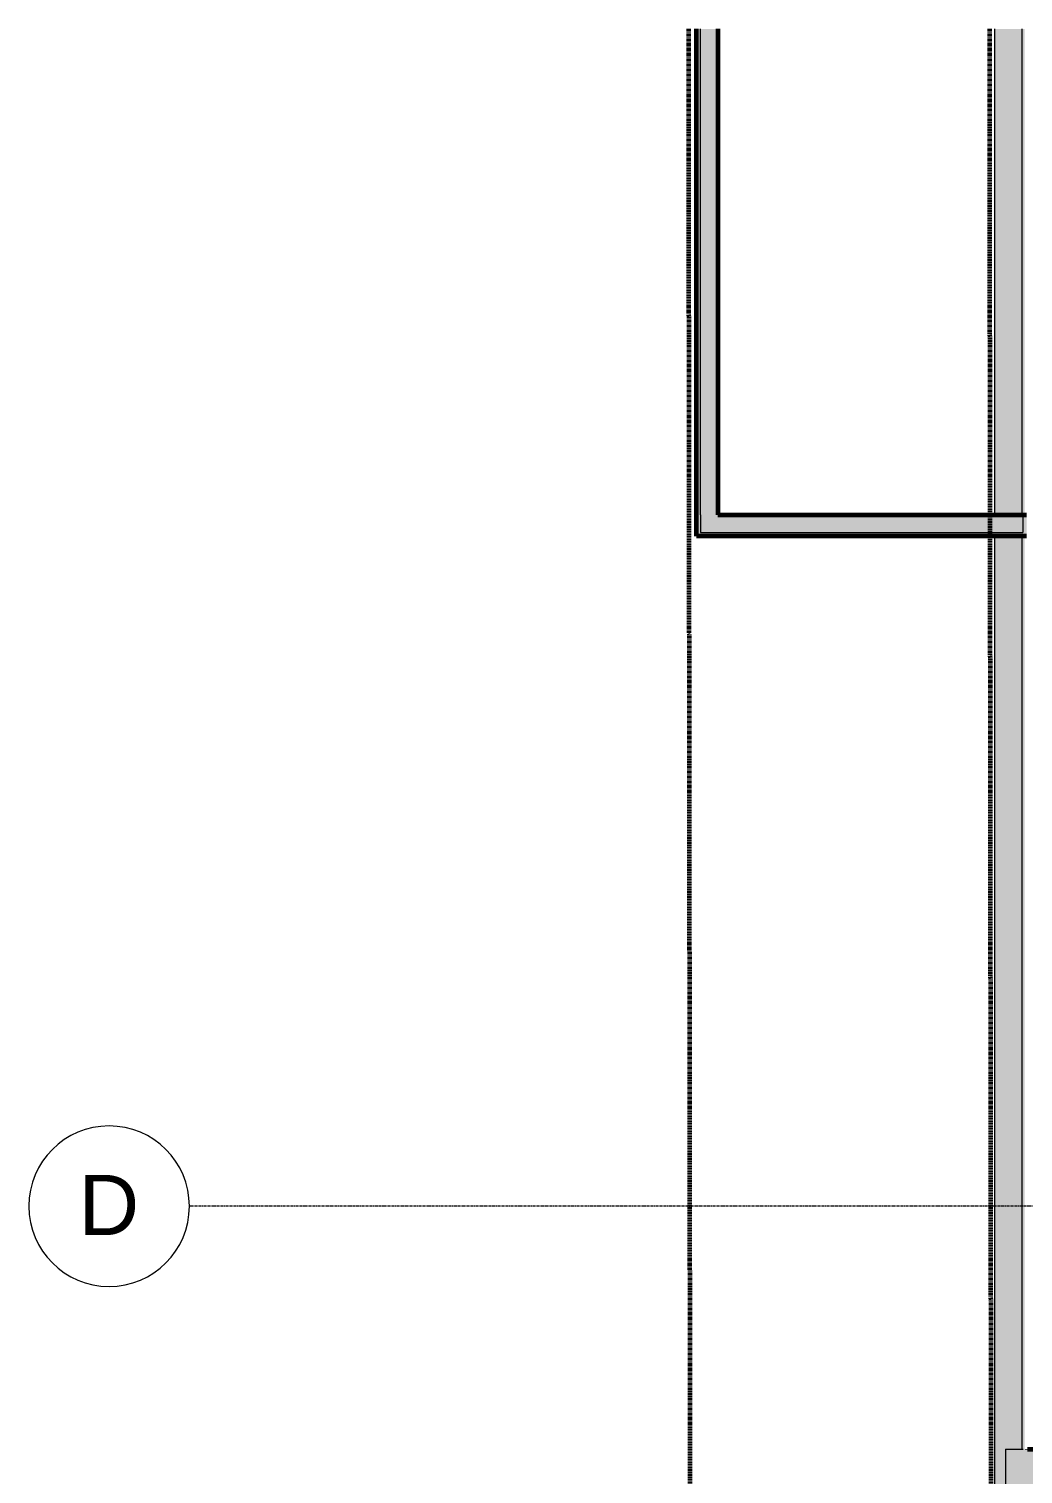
# Model space of a CAD drawing. Header units: inches. Extents: x -4061 to -1937, y 9836 to 11171.
# Drawn here: x -4059.9 to -3861.6, y 10785.8 to 11073.9 of the extents above; entities that cross this region are included whole.
import ezdxf

# ---------------------------------------------------------------- set-up
doc = ezdxf.new("R2010")
doc.units = ezdxf.units.IN
doc.header["$MEASUREMENT"] = 0
doc.linetypes.add('Double Dash 3_8_', pattern=[1, 0.375, -0.125, 0.125, -0.125, 0.125, -0.125])
doc.linetypes.add('Grid Line 1_2_', pattern=[0.875, 0.5, -0.125, 0.125, -0.125])
for name, color, linetype, lineweight in [('0-1', 7, 'Continuous', 5), ('0-2', 250, 'Continuous', 9), ('0-3', 10, 'Double Dash 3_8_', 60), ('0-4', 165, 'Continuous', 5), ('A-GENM-1', 247, 'Continuous', 9), ('A-GENM-2', 10, 'Continuous', 60), ('A-GENM-3', 250, 'Continuous', 9), ('A-WALL-2', 10, 'Continuous', 60), ('A-WALL-3', 7, 'Continuous', 18), ('A-WALL-4', 254, 'Continuous', 5), ('A-WALL-5', 23, 'Continuous', 18), ('A-WALL-6', 243, 'Continuous', 5), ('A-WALL-8', 27, 'Continuous', 18), ('C-PROP-LINE-1', 10, 'Double Dash 3_8_', 60), ('S-GRID-1', 1, 'Grid Line 1_2_', 9), ('S-GRID-IDEN', 1, 'Continuous', 9), ('S-GRID-IDEN-1', 147, 'Continuous', 9)]:
    doc.layers.add(name, color=color, linetype=linetype, lineweight=lineweight)
doc.styles.add('Arial', font='arial.ttf', dxfattribs={"height": 12})

# ---------------------------------------------------------------- blocks, each defined once
blk = doc.blocks.new('Basic Wall _ EXT - FIBER CEMENT - LARGE - ___-2162461-ENLARGED RCP - 3RD FLOOR PLAN - WEST')
at = {"layer": 'A-WALL-8'}
h = blk.add_hatch(color=256, dxfattribs=at)
h.paths.add_polyline_path([(-3861.8, 10790.78), (-3861.77, 10790.78), (-3861.8, 10972.78), (-3861.81, 10972.78), (-3861.81, 10790.78)], flags=0)
h.paths.add_polyline_path([(-3861.81, 10977.03), (-3861.77, 10977.03), (-3861.8, 11073.9), (-3861.81, 11073.9), (-3861.81, 10979.94)], flags=0)
h = blk.add_hatch(color=256, dxfattribs=at)
h.paths.add_polyline_path([(-3861.75, 10790.78), (-3861.62, 10790.78), (-3861.65, 10972.78), (-3861.75, 10972.78), (-3861.75, 10792.02)], flags=0)
h.paths.add_polyline_path([(-3861.62, 10977.03), (-3861.64, 11073.9), (-3861.75, 11073.9), (-3861.73, 10977.03), (-3861.63, 10977.03)], flags=0)
h = blk.add_hatch(color=256, dxfattribs=at)
h.paths.add_polyline_path([(-3861.47, 10790.78), (-3861.34, 10790.78), (-3861.34, 10972.78), (-3861.62, 10972.78), (-3861.62, 10790.78)], flags=0)
h.paths.add_polyline_path([(-3861.47, 10977.03), (-3861.34, 10977.03), (-3861.34, 11073.9), (-3861.62, 11073.9), (-3861.62, 10977.03)], flags=0)
h = blk.add_hatch(color=256, dxfattribs=at)
h.paths.add_polyline_path([(-3861.76, 10790.78), (-3861.75, 10790.78), (-3861.77, 10790.78)], flags=0)
h.paths.add_polyline_path([(-3861.76, 10977.03), (-3861.75, 10977.03), (-3861.77, 10977.03)], flags=0)
at = {"layer": 'A-WALL-3'}
for p, q in [((-3861.81, 10977.03), (-3861.81, 11073.9)), ((-3861.81, 10790.78), (-3861.81, 10972.78)), ((-3861.81, 10790.78), (-3861.77, 10790.78)), ((-3861.77, 10790.78), (-3861.75, 10790.78)), ((-3861.75, 10790.78), (-3861.62, 10790.78))]:
    blk.add_line(p, q, dxfattribs=at)
blk = doc.blocks.new('Basic Wall _ EXT - FIBER CEMENT - SMALL - ___-2145935-ENLARGED RCP - 3RD FLOOR PLAN - WEST')
at = {"layer": 'A-WALL-8'}
h = blk.add_hatch(color=256, dxfattribs=at)
h.paths.add_polyline_path([(-3867.29, 9973.63), (-3861.81, 9979.14), (-3861.81, 10127.79), (-3867.29, 10127.79), (-3867.29, 9974.57)], flags=0)
h.paths.add_polyline_path([(-3867.29, 10132.04), (-3861.81, 10132.04), (-3861.81, 10238.36), (-3867.29, 10238.36), (-3867.29, 10134.3)], flags=0)
h.paths.add_polyline_path([(-3863.77, 10242.61), (-3861.81, 10242.61), (-3861.81, 10348), (-3865.1, 10348), (-3865.1, 10358), (-3861.81, 10358), (-3861.81, 10626.99), (-3867.29, 10626.99), (-3867.29, 10242.61)], flags=0)
h.paths.add_polyline_path([(-3867.29, 10631.24), (-3861.81, 10631.24), (-3861.81, 10737.56), (-3867.29, 10737.56), (-3867.29, 10632.29)], flags=0)
h.paths.add_polyline_path([(-3863.77, 10741.81), (-3861.81, 10741.81), (-3861.81, 10780.78), (-3865.1, 10780.78), (-3865.1, 10790.78), (-3861.81, 10790.78), (-3861.81, 10972.78), (-3867.29, 10972.78), (-3867.29, 10741.81)], flags=0)
h.paths.add_polyline_path([(-3863.77, 10977.03), (-3861.81, 10977.03), (-3861.81, 11073.9), (-3867.29, 11073.9), (-3867.29, 10977.03)], flags=0)
at = {"layer": 'A-WALL-3'}
for p, q in [((-3867.29, 11073.9), (-3867.29, 10977.03)), ((-3867.29, 10972.78), (-3867.29, 10741.81))]:
    blk.add_line(p, q, dxfattribs=at)
blk = doc.blocks.new('Family1 - SCUPPER-2154893-ENLARGED RCP - 3RD FLOOR PLAN - WEST')
at = {"layer": 'A-GENM-1'}
for points in [[(-5, 5.48), (-5, 4.44), (-4.87, 4.44), (-4.87, 2.81), (4.87, 2.81), (4.87, 4.44), (5, 4.44), (5, 8.81), (-5, 8.81), (-5, 5.49)], [(-5, 2.69), (5, 2.69), (5, 4.44), (4.87, 4.44), (4.87, 2.81), (-4.87, 2.81), (-4.87, 4.44), (-5, 4.44), (-5, 2.81)]]:
    blk.add_hatch(color=256, dxfattribs=at).paths.add_polyline_path(points, flags=0)
at = {"layer": 'A-GENM-2'}
for p, q in [((-5, 2.69), (-5, 4.44)), ((-5, 4.44), (-4.87, 4.44)), ((-4.87, 4.44), (-4.87, 2.81)), ((4.87, 2.81), (4.87, 4.44)), ((4.87, 4.44), (5, 4.44)), ((5, 4.44), (5, 2.69)), ((5, 2.69), (-5, 2.69)), ((-4.87, 2.81), (4.87, 2.81))]:
    blk.add_line(p, q, dxfattribs=at)
at = {"layer": 'A-GENM-3'}
for p, q in [((5, 8.81), (-5, 8.81)), ((-5, 8.81), (-5, 5.52)), ((5, 8.81), (5, 5.52))]:
    blk.add_line(p, q, dxfattribs=at)
blk = doc.blocks.new('Family - ___-1878357-ENLARGED RCP - 3RD FLOOR PLAN - WEST')
at = {"layer": 'C-PROP-LINE-1'}
for p, q in [((-3928.37, 11073.9), (-3927.11, 9871.22)), ((-3868.35, 11073.9), (-3867.12, 9890.98))]:
    blk.add_line(p, q, dxfattribs=at)
blk = doc.blocks.new('Grid - Grid Head - Circle-50561-ENLARGED RCP - 3RD FLOOR PLAN - WEST')
at = {"layer": 'S-GRID-IDEN-1'}
for start, end in [(360, 180), (180, 360)]:
    blk.add_arc((0, 0), 0.25, start, end, dxfattribs=at)
blk = doc.blocks.new('CTR - 1st Phase - Shell_rvt-1-ENLARGED RCP - 3RD FLOOR PLAN - WEST')
at = {"layer": 'A-WALL-3'}
blk.add_hatch(color=256, dxfattribs=at).paths.add_polyline_path([(-3922.47, 10977.03), (-3922.47, 11073.9), (-3925.97, 11073.9), (-3925.97, 10977.03)], flags=0)
at = {"layer": 'A-WALL-4'}
blk.add_hatch(color=256, dxfattribs=at).paths.add_polyline_path([(-3871.43, 10973.53), (-3861.66, 10973.53), (-3861.66, 10977.03), (-3925.97, 10977.03), (-3925.97, 10973.53), (-3902.09, 10973.53)], flags=0)
at = {"layer": 'A-WALL-5'}
blk.add_hatch(color=256, dxfattribs=at).paths.add_polyline_path([(-3867.29, 10972.78), (-3860.91, 10972.78), (-3860.91, 10977.03), (-3861.66, 10977.03), (-3861.66, 10973.53), (-3926.72, 10973.53), (-3926.72, 10972.78), (-3871.43, 10972.78)], flags=0)
at = {"layer": 'A-WALL-6'}
blk.add_hatch(color=256, dxfattribs=at).paths.add_polyline_path([(-3926.72, 10973.53), (-3925.97, 10973.53), (-3925.97, 11073.9), (-3926.72, 11073.9), (-3926.72, 10973.54)], flags=0)
at = {"layer": 'A-WALL-2'}
for p, q in [((-3926.72, 10977.03), (-3926.72, 11073.9)), ((-3922.47, 11073.9), (-3922.47, 10977.03)), ((-3926.72, 10973.53), (-3926.72, 10977.03)), ((-3922.47, 10977.03), (-3861.66, 10977.03)), ((-3861.66, 10977.03), (-3860.91, 10977.03)), ((-3926.72, 10972.78), (-3926.72, 10973.53)), ((-3860.91, 10972.78), (-3926.72, 10972.78))]:
    blk.add_line(p, q, dxfattribs=at)
at = {"layer": 'A-WALL-3'}
for p, q in [((-3925.97, 10977.03), (-3925.97, 11073.9)), ((-3925.97, 10977.03), (-3925.97, 10973.53)), ((-3861.66, 10977.03), (-3861.66, 10973.53)), ((-3925.97, 10973.53), (-3861.66, 10973.53))]:
    blk.add_line(p, q, dxfattribs=at)
at = {"layer": 'S-GRID-1'}
blk.add_line((-1936.83, 10839.19), (-4027.88, 10839.19), dxfattribs=at)
at = {"layer": '0-2'}
for name in ['Basic Wall _ EXT - FIBER CEMENT - SMALL - ___-2145935-ENLARGED RCP - 3RD FLOOR PLAN - WEST', 'Basic Wall _ EXT - FIBER CEMENT - LARGE - ___-2162461-ENLARGED RCP - 3RD FLOOR PLAN - WEST']:
    blk.add_blockref(name, (0, 0), dxfattribs=at)
at = {"layer": '0-2', "rotation": 89.99999999999991}
blk.add_blockref('Family1 - SCUPPER-2154893-ENLARGED RCP - 3RD FLOOR PLAN - WEST', (-3856.29, 10785.78), dxfattribs=at)
at = {"layer": '0-3'}
blk.add_blockref('Family - ___-1878357-ENLARGED RCP - 3RD FLOOR PLAN - WEST', (0, 0), dxfattribs=at)
at = {"layer": '0-4', "xscale": 63.99999999999997, "yscale": 63.99999999999997, "zscale": 63.99999999999997, "rotation": 89.99999999999986}
blk.add_blockref('Grid - Grid Head - Circle-50561-ENLARGED RCP - 3RD FLOOR PLAN - WEST', (-4043.88, 10839.19), dxfattribs=at)
at = {"layer": 'S-GRID-IDEN', "insert": (-4049.99, 10845.44), "char_height": 12, "width": 14.746, "attachment_point": 1, "style": 'Arial'}
blk.add_mtext('D', dxfattribs=at)

msp = doc.modelspace()

# ---------------------------------------------------------------- block references
at = {"layer": '0-1'}
msp.add_blockref('CTR - 1st Phase - Shell_rvt-1-ENLARGED RCP - 3RD FLOOR PLAN - WEST', (0, 0), dxfattribs=at)

doc.saveas('drawing.dxf')
